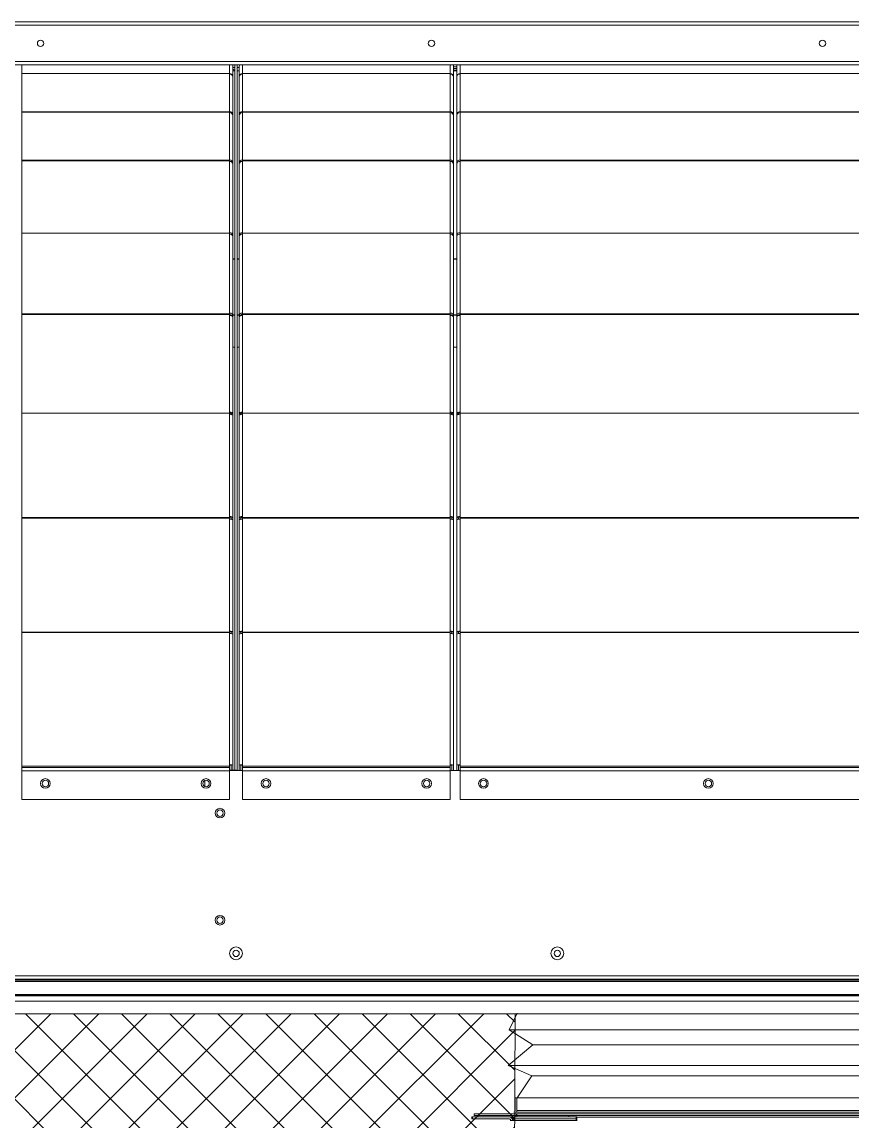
# Model space of a CAD drawing. Header units: millimetres. Extents: x -17070 to 45881, y -291348 to 34009.
# Drawn here: x 36494 to 37269, y 22770 to 23796 of the extents above; entities that cross this region are included whole.
import ezdxf

# ---------------------------------------------------------------- set-up
doc = ezdxf.new("R2010")
doc.units = ezdxf.units.MM

# ---------------------------------------------------------------- blocks, each defined once
blk = doc.blocks.new('3753456')
at = {"color": 0, "lineweight": 5}
for p, q in [((337590.2, 91235.5), (337597.8, 91251)), ((337612.3, 91221.4), (337590.2, 91235.5)), ((337589.4, 91202.2), (337612.3, 91221.4)), ((337611.6, 91192.6), (337589.4, 91202.2)), ((337597.8, 91172), (337611.6, 91192.6))]:
    blk.add_line(p, q, dxfattribs=at)
blk = doc.blocks.new('45735')
at = {"color": 0, "lineweight": 5}
for p, q in [((339300, 91099.7), (338517, 91099.7)), ((338539.1, 91085.6), (339322.1, 91085.6)), ((338516.2, 91066.4), (339299.2, 91066.4)), ((339321.4, 91056.8), (338538.4, 91056.8))]:
    blk.add_line(p, q, dxfattribs=at)
for p in [(926.8, -135.8), (1709.8, -135.8)]:
    blk.add_blockref('3753456', p, dxfattribs=at)
blk = doc.blocks.new('2')
at = {"lineweight": 5}
h = blk.add_hatch(dxfattribs=at)
h.set_pattern_fill('ANSI37', scale=10)
h.set_pattern_definition([(45, (-829389.63, -356984.166), (-22.4506403, 22.4506403), []), (135, (-829389.63, -356984.166), (-22.4506403, -22.4506403), [])])
h.paths.add_polyline_path([(36945.9, 20947.9), (36954.4, 22870.1), (36442, 22870.1), (36433.5, 20947.9)])
at = {"color": 7, "lineweight": 20}
for p, q in [((37996.8, 23796.3), (35391, 23796.3)), ((37996.8, 23793.2), (35391, 23793.2)), ((37999.9, 23759.4), (35387.9, 23759.4)), ((37999.9, 23756.3), (35387.9, 23756.3)), ((36903, 23748.1), (37996.8, 23748.1)), ((36903, 23748), (37996.8, 23748)), ((36903, 23712.2), (37996.8, 23712.2)), ((36903, 23712.1), (37996.8, 23712.1)), ((36903, 23667.1), (37996.8, 23667.1)), ((36903, 23666.7), (37996.8, 23666.7)), ((36903, 23599.1), (37996.8, 23599.1)), ((36903, 23598.9), (37996.8, 23598.9)), ((36903, 23523.7), (37996.8, 23523.7)), ((36903, 23523.1), (37996.8, 23523.1)), ((36903, 23431), (37996.8, 23431)), ((36903, 23430.8), (37996.8, 23430.8)), ((36903, 23333.6), (37996.8, 23333.6)), ((36903, 23332.9), (37996.8, 23332.9)), ((36903, 23226.4), (37996.8, 23226.4)), ((36903, 23226.1), (37996.8, 23226.1)), ((37996.8, 23101.4), (36903, 23101.4)), ((36903, 23100.1), (37996.8, 23100.1)), ((36903, 23097), (37996.8, 23097)), ((36903, 23070.1), (37996.8, 23070.1)), ((37998.3, 22901.4), (35389.5, 22901.4)), ((37998.3, 22900.3), (35389.5, 22900.3)), ((35391, 22905.4), (37996.8, 22905.4)), ((35391, 22902.3), (37996.8, 22902.3)), ((37999.9, 22886.9), (35387.9, 22886.9)), ((37999.9, 22881.9), (35387.9, 22881.9)), ((35389.5, 22888.1), (37998.3, 22888.1)), ((35389.5, 22887.2), (37998.3, 22887.2)), ((35387.9, 22870.1), (37999.9, 22870.1))]:
    blk.add_line(p, q, dxfattribs=at)
at = {"color": 7, "lineweight": 20, "ltscale": 0.004468}
for p, q in [((36494, 23748.2), (36494, 23756.3)), ((36687.8, 23756.3), (36687.8, 23748.2)), ((36700, 23748.2), (36700, 23756.3)), ((36893.8, 23756.3), (36893.8, 23748.2)), ((36903, 23748.2), (36903, 23756.3))]:
    blk.add_line(p, q, dxfattribs=at)
at = {"color": 7, "lineweight": 20, "ltscale": 5.01906e-05}
for p, q in [((36690.9, 23754.9), (36690.9, 23755)), ((36896.9, 23754.9), (36896.9, 23755))]:
    blk.add_line(p, q, dxfattribs=at)
at = {"color": 7, "lineweight": 20, "ltscale": 0.005416}
for p, q in [((36690.9, 23754.9), (36690.9, 23745.1)), ((36696.9, 23745.1), (36696.9, 23754.9)), ((36896.9, 23754.9), (36896.9, 23745.1)), ((36899.9, 23745.1), (36899.9, 23754.9))]:
    blk.add_line(p, q, dxfattribs=at)
at = {"color": 7, "lineweight": 20, "ltscale": 0.000277946}
for p, q in [((36690.9, 23753.8), (36691.4, 23753.8)), ((36690.9, 23751.8), (36691.4, 23751.8))]:
    blk.add_line(p, q, dxfattribs=at)
at = {"color": 7, "lineweight": 20, "ltscale": 0.000414672}
blk.add_line((36692.2, 23753.8), (36692.9, 23753.8), dxfattribs=at)
at = {"color": 7, "lineweight": 20, "ltscale": 0.366025}
for p, q in [((36692.9, 23756.3), (36692.9, 23097.4)), ((36694.9, 23756.3), (36694.9, 23097.4))]:
    blk.add_line(p, q, dxfattribs=at)
at = {"color": 7, "lineweight": 20, "ltscale": 0.001111}
for p, q in [((36694.9, 23753.8), (36696.9, 23753.8)), ((36694.9, 23750.7), (36696.9, 23750.7)), ((36690.9, 23492.6), (36692.9, 23492.6)), ((36694.9, 23492.6), (36696.9, 23492.6)), ((36914.1, 22771.9), (36914.1, 22773.9)), ((36914.6, 22771.9), (36914.6, 22773.9)), ((36953.6, 22771.9), (36953.6, 22773.9)), ((36954.1, 22771.9), (36954.1, 22773.9)), ((37011.6, 22771.9), (37011.6, 22773.9)), ((37012.1, 22771.9), (37012.1, 22773.9))]:
    blk.add_line(p, q, dxfattribs=at)
at = {"color": 7, "lineweight": 20, "ltscale": 4.85922e-05}
blk.add_line((36696.9, 23754.9), (36696.9, 23755), dxfattribs=at)
at = {"color": 7, "lineweight": 20, "ltscale": 0.001667}
for p, q in [((36896.9, 23754.3), (36899.9, 23754.3)), ((36899.9, 23752.8), (36896.9, 23752.8)), ((36899.9, 23751.2), (36896.9, 23751.2)), ((36896.9, 23750.7), (36899.9, 23750.7)), ((36896.9, 23575.2), (36899.9, 23575.2)), ((36896.9, 23574.7), (36899.9, 23574.7)), ((36896.9, 23522.8), (36899.9, 23522.8)), ((36896.9, 23522.5), (36899.9, 23522.5)), ((36896.9, 23492.6), (36899.9, 23492.6))]:
    blk.add_line(p, q, dxfattribs=at)
at = {"color": 7, "lineweight": 20, "ltscale": 4.85923e-05}
blk.add_line((36899.9, 23754.9), (36899.9, 23755), dxfattribs=at)
at = {"color": 7, "lineweight": 20, "ltscale": 5.06378e-05}
for p, q in [((36494, 23748.2), (36494, 23748.1)), ((36687.8, 23748.2), (36687.8, 23748.1)), ((36700, 23748.2), (36700, 23748.1)), ((36893.8, 23748.2), (36893.8, 23748.1)), ((36903, 23748.2), (36903, 23748.1))]:
    blk.add_line(p, q, dxfattribs=at)
at = {"color": 7, "lineweight": 20, "ltscale": 0.107667}
for p, q in [((36494, 23748.1), (36687.8, 23748.1)), ((36494, 23748), (36687.8, 23748)), ((36700, 23748.1), (36893.8, 23748.1)), ((36700, 23748), (36893.8, 23748)), ((36494, 23712.2), (36687.8, 23712.2)), ((36494, 23712.1), (36687.8, 23712.1)), ((36700, 23712.2), (36893.8, 23712.2)), ((36700, 23712.1), (36893.8, 23712.1)), ((36494, 23667.1), (36687.8, 23667.1)), ((36494, 23666.7), (36687.8, 23666.7)), ((36700, 23667.1), (36893.8, 23667.1)), ((36700, 23666.7), (36893.8, 23666.7)), ((36494, 23599.1), (36687.8, 23599.1)), ((36494, 23598.9), (36687.8, 23598.9)), ((36700, 23599.1), (36893.8, 23599.1)), ((36700, 23598.9), (36893.8, 23598.9)), ((36494, 23523.7), (36687.8, 23523.7)), ((36494, 23523.1), (36687.8, 23523.1)), ((36700, 23523.7), (36893.8, 23523.7)), ((36700, 23523.1), (36893.8, 23523.1)), ((36494, 23431), (36687.8, 23431)), ((36494, 23430.8), (36687.8, 23430.8)), ((36700, 23431), (36893.8, 23431)), ((36700, 23430.8), (36893.8, 23430.8)), ((36494, 23333.6), (36687.8, 23333.6)), ((36494, 23332.9), (36687.8, 23332.9)), ((36700, 23333.6), (36893.8, 23333.6)), ((36700, 23332.9), (36893.8, 23332.9)), ((36494, 23226.4), (36687.8, 23226.4)), ((36494, 23226.1), (36687.8, 23226.1)), ((36700, 23226.4), (36893.8, 23226.4)), ((36700, 23226.1), (36893.8, 23226.1)), ((36687.8, 23101.4), (36494, 23101.4)), ((36494, 23100.1), (36687.8, 23100.1)), ((36494, 23097), (36687.8, 23097)), ((36893.8, 23101.4), (36700, 23101.4)), ((36700, 23100.1), (36893.8, 23100.1)), ((36700, 23097), (36893.8, 23097)), ((36494, 23070.1), (36687.8, 23070.1)), ((36700, 23070.1), (36893.8, 23070.1))]:
    blk.add_line(p, q, dxfattribs=at)
at = {"color": 7, "lineweight": 20, "ltscale": 8.68979e-05}
for p, q in [((36494, 23748), (36494, 23748.1)), ((36687.8, 23748), (36687.8, 23748.1)), ((36700, 23748), (36700, 23748.1)), ((36893.8, 23748), (36893.8, 23748.1)), ((36903, 23748), (36903, 23748.1))]:
    blk.add_line(p, q, dxfattribs=at)
at = {"color": 7, "lineweight": 20, "ltscale": 0.000182321}
for p, q in [((36494, 23747.6), (36494, 23748)), ((36687.8, 23747.6), (36687.8, 23748)), ((36700, 23747.6), (36700, 23748)), ((36893.8, 23747.6), (36893.8, 23748)), ((36903, 23747.6), (36903, 23748))]:
    blk.add_line(p, q, dxfattribs=at)
at = {"color": 7, "lineweight": 20, "ltscale": 0.019501}
for p, q in [((36494, 23712.5), (36494, 23747.6)), ((36687.8, 23747.6), (36687.8, 23712.5)), ((36690.9, 23744.7), (36690.9, 23709.6)), ((36696.9, 23709.6), (36696.9, 23744.7)), ((36700, 23712.5), (36700, 23747.6)), ((36893.8, 23747.6), (36893.8, 23712.5)), ((36896.9, 23744.7), (36896.9, 23709.6)), ((36899.9, 23709.6), (36899.9, 23744.7)), ((36903, 23712.5), (36903, 23747.6))]:
    blk.add_line(p, q, dxfattribs=at)
at = {"color": 7, "lineweight": 20, "ltscale": 0.001093}
blk.add_line((36690.9, 23750.7), (36692.9, 23750.7), dxfattribs=at)
at = {"color": 7, "lineweight": 20, "ltscale": 1.77147e-05}
for p, q in [((36690.9, 23745.1), (36690.9, 23745.1)), ((36896.9, 23745.1), (36896.9, 23745.1))]:
    blk.add_line(p, q, dxfattribs=at)
at = {"color": 7, "lineweight": 20, "ltscale": 0.020143}
for p, q in [((36690.9, 23708.9), (36690.9, 23745.1)), ((36896.9, 23708.9), (36896.9, 23745.1))]:
    blk.add_line(p, q, dxfattribs=at)
at = {"color": 7, "lineweight": 20, "ltscale": 1.77131e-05}
for p, q in [((36697, 23745.1), (36696.9, 23745.1)), ((36900, 23745.1), (36899.9, 23745.1))]:
    blk.add_line(p, q, dxfattribs=at)
at = {"color": 7, "lineweight": 20, "ltscale": 0.000231544}
for p, q in [((36696.9, 23744.7), (36696.9, 23745.1)), ((36899.9, 23744.7), (36899.9, 23745.1))]:
    blk.add_line(p, q, dxfattribs=at)
at = {"color": 7, "lineweight": 20, "ltscale": 0.000181183}
for p, q in [((36494, 23712.2), (36494, 23712.5)), ((36687.8, 23712.2), (36687.8, 23712.5)), ((36700, 23712.2), (36700, 23712.5)), ((36893.8, 23712.2), (36893.8, 23712.5)), ((36903, 23712.2), (36903, 23712.5))]:
    blk.add_line(p, q, dxfattribs=at)
at = {"color": 7, "lineweight": 20, "ltscale": 5.76158e-05}
for p, q in [((36494, 23712.1), (36494, 23712.2)), ((36687.8, 23712.1), (36687.8, 23712.2)), ((36700, 23712.1), (36700, 23712.2)), ((36893.8, 23712.1), (36893.8, 23712.2)), ((36903, 23712.1), (36903, 23712.2))]:
    blk.add_line(p, q, dxfattribs=at)
at = {"color": 7, "lineweight": 20, "ltscale": 0.000228135}
for p, q in [((36494, 23711.7), (36494, 23712.1)), ((36687.8, 23711.7), (36687.8, 23712.1)), ((36700, 23711.7), (36700, 23712.1)), ((36893.8, 23711.7), (36893.8, 23712.1)), ((36903, 23711.7), (36903, 23712.1))]:
    blk.add_line(p, q, dxfattribs=at)
at = {"color": 7, "lineweight": 20, "ltscale": 0.024554}
for p, q in [((36494, 23667.5), (36494, 23711.7)), ((36687.8, 23711.7), (36687.8, 23667.5)), ((36700, 23667.5), (36700, 23711.7)), ((36893.8, 23711.7), (36893.8, 23667.5)), ((36903, 23667.5), (36903, 23711.7)), ((36690.9, 23708.9), (36690.9, 23664.7)), ((36696.9, 23664.7), (36696.9, 23708.9)), ((36896.9, 23708.9), (36896.9, 23664.7)), ((36899.9, 23664.7), (36899.9, 23708.9))]:
    blk.add_line(p, q, dxfattribs=at)
at = {"color": 7, "lineweight": 20, "ltscale": 5.95243e-05}
for p, q in [((36690.8, 23709.6), (36690.9, 23709.6)), ((36896.8, 23709.6), (36896.9, 23709.6))]:
    blk.add_line(p, q, dxfattribs=at)
at = {"color": 7, "lineweight": 20, "ltscale": 0.019078}
for p, q in [((36690.9, 23675.3), (36690.9, 23709.6)), ((36896.9, 23675.3), (36896.9, 23709.6))]:
    blk.add_line(p, q, dxfattribs=at)
at = {"color": 7, "lineweight": 20, "ltscale": 5.95226e-05}
for p, q in [((36697.1, 23709.6), (36696.9, 23709.6)), ((36900.1, 23709.6), (36899.9, 23709.6))]:
    blk.add_line(p, q, dxfattribs=at)
at = {"color": 7, "lineweight": 20, "ltscale": 0.000407996}
for p, q in [((36696.9, 23708.9), (36696.9, 23709.6)), ((36899.9, 23708.9), (36899.9, 23709.6))]:
    blk.add_line(p, q, dxfattribs=at)
at = {"color": 7, "lineweight": 20, "ltscale": 0.000229568}
for p, q in [((36494, 23667.1), (36494, 23667.5)), ((36687.8, 23667.1), (36687.8, 23667.5)), ((36700, 23667.1), (36700, 23667.5)), ((36893.8, 23667.1), (36893.8, 23667.5)), ((36903, 23667.1), (36903, 23667.5))]:
    blk.add_line(p, q, dxfattribs=at)
at = {"color": 7, "lineweight": 20, "ltscale": 0.000214269}
for p, q in [((36494, 23666.7), (36494, 23667.1)), ((36687.8, 23666.7), (36687.8, 23667.1)), ((36700, 23666.7), (36700, 23667.1)), ((36893.8, 23666.7), (36893.8, 23667.1)), ((36903, 23666.7), (36903, 23667.1))]:
    blk.add_line(p, q, dxfattribs=at)
at = {"color": 7, "lineweight": 20, "ltscale": 0.000344851}
for p, q in [((36494, 23666.1), (36494, 23666.7)), ((36687.8, 23666.1), (36687.8, 23666.7)), ((36700, 23666.1), (36700, 23666.7)), ((36893.8, 23666.1), (36893.8, 23666.7)), ((36903, 23666.1), (36903, 23666.7))]:
    blk.add_line(p, q, dxfattribs=at)
at = {"color": 7, "lineweight": 20, "ltscale": 0.036885}
for p, q in [((36494, 23599.7), (36494, 23666.1)), ((36687.8, 23666.1), (36687.8, 23599.7)), ((36690.9, 23663.6), (36690.9, 23597.2)), ((36696.9, 23597.2), (36696.9, 23663.6)), ((36700, 23599.7), (36700, 23666.1)), ((36893.8, 23666.1), (36893.8, 23599.7)), ((36896.9, 23663.6), (36896.9, 23597.2)), ((36899.9, 23597.2), (36899.9, 23663.6)), ((36903, 23599.7), (36903, 23666.1))]:
    blk.add_line(p, q, dxfattribs=at)
at = {"color": 7, "lineweight": 20, "ltscale": 0.000162064}
for p, q in [((36690.7, 23664.7), (36690.9, 23664.7)), ((36697.2, 23664.7), (36696.9, 23664.7)), ((36896.7, 23664.7), (36896.9, 23664.7)), ((36900.2, 23664.7), (36899.9, 23664.7))]:
    blk.add_line(p, q, dxfattribs=at)
at = {"color": 7, "lineweight": 20, "ltscale": 0.017676}
for p, q in [((36690.9, 23632.8), (36690.9, 23664.7)), ((36896.9, 23632.8), (36896.9, 23664.7))]:
    blk.add_line(p, q, dxfattribs=at)
at = {"color": 7, "lineweight": 20, "ltscale": 0.000573504}
for p, q in [((36696.9, 23663.6), (36696.9, 23664.7)), ((36899.9, 23663.6), (36899.9, 23664.7))]:
    blk.add_line(p, q, dxfattribs=at)
at = {"color": 7, "lineweight": 20, "ltscale": 0.000342699}
for p, q in [((36494, 23599.1), (36494, 23599.7)), ((36687.8, 23599.1), (36687.8, 23599.7)), ((36700, 23599.1), (36700, 23599.7)), ((36893.8, 23599.1), (36893.8, 23599.7)), ((36903, 23599.1), (36903, 23599.7))]:
    blk.add_line(p, q, dxfattribs=at)
at = {"color": 7, "lineweight": 20, "ltscale": 0.000101871}
for p, q in [((36494, 23598.9), (36494, 23599.1)), ((36687.8, 23598.9), (36687.8, 23599.1)), ((36700, 23598.9), (36700, 23599.1)), ((36893.8, 23598.9), (36893.8, 23599.1)), ((36903, 23598.9), (36903, 23599.1))]:
    blk.add_line(p, q, dxfattribs=at)
at = {"color": 7, "lineweight": 20, "ltscale": 0.00038102}
for p, q in [((36494, 23598.9), (36494, 23598.2)), ((36687.8, 23598.9), (36687.8, 23598.2)), ((36700, 23598.9), (36700, 23598.2)), ((36893.8, 23598.9), (36893.8, 23598.2)), ((36903, 23598.9), (36903, 23598.2))]:
    blk.add_line(p, q, dxfattribs=at)
at = {"color": 7, "lineweight": 20, "ltscale": 0.041009}
for p, q in [((36494, 23524.4), (36494, 23598.2)), ((36687.8, 23598.2), (36687.8, 23524.4)), ((36700, 23524.4), (36700, 23598.2)), ((36893.8, 23598.2), (36893.8, 23524.4)), ((36903, 23524.4), (36903, 23598.2)), ((36690.9, 23595.9), (36690.9, 23522.1)), ((36696.9, 23522.1), (36696.9, 23595.9)), ((36896.9, 23595.9), (36896.9, 23522.1)), ((36899.9, 23522.1), (36899.9, 23595.9))]:
    blk.add_line(p, q, dxfattribs=at)
at = {"color": 7, "lineweight": 20, "ltscale": 0.000315481}
for p, q in [((36690.4, 23597.2), (36690.9, 23597.2)), ((36697.5, 23597.2), (36696.9, 23597.2)), ((36896.4, 23597.2), (36896.9, 23597.2)), ((36900.5, 23597.2), (36899.9, 23597.2))]:
    blk.add_line(p, q, dxfattribs=at)
at = {"color": 7, "lineweight": 20, "ltscale": 0.015571}
for p, q in [((36690.9, 23569.2), (36690.9, 23597.2)), ((36896.9, 23569.2), (36896.9, 23597.2))]:
    blk.add_line(p, q, dxfattribs=at)
at = {"color": 7, "lineweight": 20, "ltscale": 0.000722932}
for p, q in [((36696.9, 23595.9), (36696.9, 23597.2)), ((36899.9, 23595.9), (36899.9, 23597.2))]:
    blk.add_line(p, q, dxfattribs=at)
at = {"color": 7, "lineweight": 20, "ltscale": 0.001112}
for p, q in [((36690.9, 23575.2), (36692.9, 23575.2)), ((36690.9, 23574.7), (36692.9, 23574.7)), ((36690.9, 23522.8), (36692.9, 23522.8)), ((36690.9, 23522.5), (36692.9, 23522.5))]:
    blk.add_line(p, q, dxfattribs=at)
at = {"color": 7, "lineweight": 20, "ltscale": 0.00111}
for p, q in [((36694.9, 23575.2), (36696.9, 23575.2)), ((36694.9, 23574.7), (36696.9, 23574.7)), ((36694.9, 23522.8), (36696.9, 23522.8)), ((36694.9, 23522.5), (36696.9, 23522.5))]:
    blk.add_line(p, q, dxfattribs=at)
at = {"color": 7, "lineweight": 20, "ltscale": 0.000383413}
for p, q in [((36494, 23524.4), (36494, 23523.7)), ((36687.8, 23524.4), (36687.8, 23523.7)), ((36700, 23524.4), (36700, 23523.7)), ((36893.8, 23524.4), (36893.8, 23523.7)), ((36903, 23524.4), (36903, 23523.7))]:
    blk.add_line(p, q, dxfattribs=at)
at = {"color": 7, "lineweight": 20, "ltscale": 0.000318226}
for p, q in [((36494, 23523.1), (36494, 23523.7)), ((36687.8, 23523.1), (36687.8, 23523.7)), ((36700, 23523.1), (36700, 23523.7)), ((36893.8, 23523.1), (36893.8, 23523.7)), ((36903, 23523.1), (36903, 23523.7))]:
    blk.add_line(p, q, dxfattribs=at)
at = {"color": 7, "lineweight": 20, "ltscale": 0.000469699}
for p, q in [((36494, 23523.1), (36494, 23522.3)), ((36687.8, 23523.1), (36687.8, 23522.3)), ((36700, 23523.1), (36700, 23522.3)), ((36893.8, 23523.1), (36893.8, 23522.3)), ((36903, 23523.1), (36903, 23522.3))]:
    blk.add_line(p, q, dxfattribs=at)
at = {"color": 7, "lineweight": 20, "ltscale": 0.050238}
for p, q in [((36494, 23431.8), (36494, 23522.3)), ((36687.8, 23522.3), (36687.8, 23431.8)), ((36690.9, 23520.6), (36690.9, 23430.2)), ((36696.9, 23430.2), (36696.9, 23520.6)), ((36700, 23431.8), (36700, 23522.3)), ((36893.8, 23522.3), (36893.8, 23431.8)), ((36896.9, 23520.6), (36896.9, 23430.2)), ((36899.9, 23430.2), (36899.9, 23520.6)), ((36903, 23431.8), (36903, 23522.3))]:
    blk.add_line(p, q, dxfattribs=at)
at = {"color": 7, "lineweight": 20, "ltscale": 0.000523852}
for p, q in [((36687.8, 23523.2), (36687.8, 23522.3)), ((36893.8, 23523.2), (36893.8, 23522.3))]:
    blk.add_line(p, q, dxfattribs=at)
at = {"color": 7, "lineweight": 20, "ltscale": 0.000888889}
for p, q in [((36689.3, 23522.1), (36690.9, 23522.1)), ((36698.5, 23522.1), (36696.9, 23522.1)), ((36895.3, 23522.1), (36896.9, 23522.1)), ((36901.5, 23522.1), (36899.9, 23522.1)), ((36689.3, 23430.2), (36690.9, 23430.2)), ((36698.5, 23430.2), (36696.9, 23430.2)), ((36895.3, 23430.2), (36896.9, 23430.2)), ((36901.5, 23430.2), (36899.9, 23430.2)), ((36689.3, 23333.1), (36690.9, 23333.1)), ((36698.5, 23333.1), (36696.9, 23333.1)), ((36895.3, 23333.1), (36896.9, 23333.1)), ((36901.5, 23333.1), (36899.9, 23333.1)), ((36689.3, 23226.6), (36690.9, 23226.6)), ((36698.5, 23226.6), (36696.9, 23226.6)), ((36895.3, 23226.6), (36896.9, 23226.6)), ((36901.5, 23226.6), (36899.9, 23226.6)), ((36956.2, 22791.5), (36954.6, 22791.5)), ((36916.2, 22776.5), (36916.2, 22774.9)), ((36956.2, 22774.9), (36956.2, 22776.5)), ((36954.6, 22774.9), (36956.2, 22774.9))]:
    blk.add_line(p, q, dxfattribs=at)
at = {"color": 7, "lineweight": 20, "ltscale": 3.37381e-05}
for p, q in [((36689.3, 23522.1), (36689.3, 23522.1)), ((36698.5, 23522.1), (36698.5, 23522.1)), ((36895.3, 23522.1), (36895.3, 23522.1)), ((36901.5, 23522.1), (36901.5, 23522.1))]:
    blk.add_line(p, q, dxfattribs=at)
at = {"color": 7, "lineweight": 20, "ltscale": 0.01323}
for p, q in [((36690.9, 23498.3), (36690.9, 23522.1)), ((36896.9, 23498.3), (36896.9, 23522.1))]:
    blk.add_line(p, q, dxfattribs=at)
at = {"color": 7, "lineweight": 20, "ltscale": 0.000852754}
for p, q in [((36696.9, 23520.6), (36696.9, 23522.1)), ((36899.9, 23520.6), (36899.9, 23522.1))]:
    blk.add_line(p, q, dxfattribs=at)
at = {"color": 7, "lineweight": 20, "ltscale": 0.000466768}
for p, q in [((36494, 23431.8), (36494, 23431)), ((36687.8, 23431.8), (36687.8, 23431)), ((36700, 23431.8), (36700, 23431)), ((36893.8, 23431.8), (36893.8, 23431)), ((36903, 23431.8), (36903, 23431))]:
    blk.add_line(p, q, dxfattribs=at)
at = {"color": 7, "lineweight": 20, "ltscale": 0.000134994}
for p, q in [((36494, 23430.8), (36494, 23431)), ((36687.8, 23430.8), (36687.8, 23431)), ((36700, 23430.8), (36700, 23431)), ((36893.8, 23430.8), (36893.8, 23431)), ((36903, 23430.8), (36903, 23431))]:
    blk.add_line(p, q, dxfattribs=at)
at = {"color": 7, "lineweight": 20, "ltscale": 0.000492271}
for p, q in [((36494, 23430.8), (36494, 23429.9)), ((36687.8, 23430.8), (36687.8, 23429.9)), ((36700, 23430.8), (36700, 23429.9)), ((36893.8, 23430.8), (36893.8, 23429.9)), ((36903, 23430.8), (36903, 23429.9))]:
    blk.add_line(p, q, dxfattribs=at)
at = {"color": 7, "lineweight": 20, "ltscale": 0.052983}
for p, q in [((36494, 23334.5), (36494, 23429.9)), ((36687.8, 23429.9), (36687.8, 23334.5)), ((36690.9, 23428.4), (36690.9, 23333.1)), ((36696.9, 23333.1), (36696.9, 23428.4)), ((36700, 23334.5), (36700, 23429.9)), ((36893.8, 23429.9), (36893.8, 23334.5)), ((36896.9, 23428.4), (36896.9, 23333.1)), ((36899.9, 23333.1), (36899.9, 23428.4)), ((36903, 23334.5), (36903, 23429.9))]:
    blk.add_line(p, q, dxfattribs=at)
at = {"color": 7, "lineweight": 20, "ltscale": 0.000610792}
for p, q in [((36687.8, 23431), (36687.8, 23429.9)), ((36893.8, 23431), (36893.8, 23429.9))]:
    blk.add_line(p, q, dxfattribs=at)
at = {"color": 7, "lineweight": 20, "ltscale": 0.000257803}
for p, q in [((36689.3, 23429.7), (36689.3, 23430.2)), ((36698.5, 23429.7), (36698.5, 23430.2)), ((36895.3, 23429.7), (36895.3, 23430.2)), ((36901.5, 23429.7), (36901.5, 23430.2))]:
    blk.add_line(p, q, dxfattribs=at)
at = {"color": 7, "lineweight": 20, "ltscale": 0.010363}
for p, q in [((36690.9, 23411.5), (36690.9, 23430.2)), ((36896.9, 23411.5), (36896.9, 23430.2))]:
    blk.add_line(p, q, dxfattribs=at)
at = {"color": 7, "lineweight": 20, "ltscale": 0.000958765}
for p, q in [((36696.9, 23428.4), (36696.9, 23430.2)), ((36899.9, 23428.4), (36899.9, 23430.2))]:
    blk.add_line(p, q, dxfattribs=at)
at = {"color": 7, "lineweight": 20, "ltscale": 0.000495362}
for p, q in [((36494, 23334.5), (36494, 23333.6)), ((36687.8, 23334.5), (36687.8, 23333.6)), ((36700, 23334.5), (36700, 23333.6)), ((36893.8, 23334.5), (36893.8, 23333.6)), ((36903, 23334.5), (36903, 23333.6))]:
    blk.add_line(p, q, dxfattribs=at)
at = {"color": 7, "lineweight": 20, "ltscale": 0.000387411}
for p, q in [((36494, 23332.9), (36494, 23333.6)), ((36687.8, 23332.9), (36687.8, 23333.6)), ((36700, 23332.9), (36700, 23333.6)), ((36893.8, 23332.9), (36893.8, 23333.6)), ((36903, 23332.9), (36903, 23333.6))]:
    blk.add_line(p, q, dxfattribs=at)
at = {"color": 7, "lineweight": 20, "ltscale": 0.000543222}
for p, q in [((36494, 23332.9), (36494, 23331.9)), ((36687.8, 23332.9), (36687.8, 23331.9)), ((36700, 23332.9), (36700, 23331.9)), ((36893.8, 23332.9), (36893.8, 23331.9)), ((36903, 23332.9), (36903, 23331.9))]:
    blk.add_line(p, q, dxfattribs=at)
at = {"color": 7, "lineweight": 20, "ltscale": 0.058102}
for p, q in [((36494, 23227.4), (36494, 23331.9)), ((36687.8, 23331.9), (36687.8, 23227.4)), ((36690.9, 23331.2), (36690.9, 23226.6)), ((36696.9, 23226.6), (36696.9, 23331.2)), ((36700, 23227.4), (36700, 23331.9)), ((36893.8, 23331.9), (36893.8, 23227.4)), ((36896.9, 23331.2), (36896.9, 23226.6)), ((36899.9, 23226.6), (36899.9, 23331.2)), ((36903, 23227.4), (36903, 23331.9))]:
    blk.add_line(p, q, dxfattribs=at)
at = {"color": 7, "lineweight": 20, "ltscale": 0.001012}
for p, q in [((36687.8, 23333.8), (36687.8, 23331.9)), ((36893.8, 23333.8), (36893.8, 23331.9))]:
    blk.add_line(p, q, dxfattribs=at)
at = {"color": 7, "lineweight": 20, "ltscale": 0.000676388}
for p, q in [((36689.3, 23331.8), (36689.3, 23333.1)), ((36698.5, 23331.8), (36698.5, 23333.1)), ((36895.3, 23331.8), (36895.3, 23333.1)), ((36901.5, 23331.8), (36901.5, 23333.1))]:
    blk.add_line(p, q, dxfattribs=at)
at = {"color": 7, "lineweight": 20, "ltscale": 0.007338}
for p, q in [((36690.9, 23319.9), (36690.9, 23333.1)), ((36896.9, 23319.9), (36896.9, 23333.1))]:
    blk.add_line(p, q, dxfattribs=at)
at = {"color": 7, "lineweight": 20, "ltscale": 0.001039}
for p, q in [((36696.9, 23331.2), (36696.9, 23333.1)), ((36899.9, 23331.2), (36899.9, 23333.1))]:
    blk.add_line(p, q, dxfattribs=at)
at = {"color": 7, "lineweight": 20, "ltscale": 0.000539832}
for p, q in [((36494, 23227.4), (36494, 23226.4)), ((36687.8, 23227.4), (36687.8, 23226.4)), ((36700, 23227.4), (36700, 23226.4)), ((36893.8, 23227.4), (36893.8, 23226.4)), ((36903, 23227.4), (36903, 23226.4))]:
    blk.add_line(p, q, dxfattribs=at)
at = {"color": 7, "lineweight": 20, "ltscale": 0.000153368}
for p, q in [((36494, 23226.1), (36494, 23226.4)), ((36687.8, 23226.1), (36687.8, 23226.4)), ((36700, 23226.1), (36700, 23226.4)), ((36893.8, 23226.1), (36893.8, 23226.4)), ((36903, 23226.1), (36903, 23226.4))]:
    blk.add_line(p, q, dxfattribs=at)
at = {"color": 7, "lineweight": 20, "ltscale": 0.00054973}
for p, q in [((36494, 23226.1), (36494, 23225.1)), ((36687.8, 23226.1), (36687.8, 23225.1)), ((36700, 23226.1), (36700, 23225.1)), ((36893.8, 23226.1), (36893.8, 23225.1)), ((36903, 23226.1), (36903, 23225.1))]:
    blk.add_line(p, q, dxfattribs=at)
at = {"color": 7, "lineweight": 20, "ltscale": 0.068058}
for p, q in [((36494, 23102.6), (36494, 23225.1)), ((36687.8, 23225.1), (36687.8, 23102.6)), ((36690.9, 23224.6), (36690.9, 23102.1)), ((36696.9, 23102.1), (36696.9, 23224.6)), ((36700, 23102.6), (36700, 23225.1)), ((36893.8, 23225.1), (36893.8, 23102.6)), ((36896.9, 23224.6), (36896.9, 23102.1)), ((36899.9, 23102.1), (36899.9, 23224.6)), ((36903, 23102.6), (36903, 23225.1))]:
    blk.add_line(p, q, dxfattribs=at)
at = {"color": 7, "lineweight": 20, "ltscale": 0.001029}
for p, q in [((36687.8, 23227), (36687.8, 23225.1)), ((36893.8, 23227), (36893.8, 23225.1))]:
    blk.add_line(p, q, dxfattribs=at)
at = {"color": 7, "lineweight": 20, "ltscale": 0.000861584}
for p, q in [((36689.3, 23225.1), (36689.3, 23226.6)), ((36698.5, 23225.1), (36698.5, 23226.6)), ((36895.3, 23225.1), (36895.3, 23226.6)), ((36901.5, 23225.1), (36901.5, 23226.6))]:
    blk.add_line(p, q, dxfattribs=at)
at = {"color": 7, "lineweight": 20, "ltscale": 0.004022}
for p, q in [((36690.9, 23219.4), (36690.9, 23226.6)), ((36896.9, 23219.4), (36896.9, 23226.6))]:
    blk.add_line(p, q, dxfattribs=at)
at = {"color": 7, "lineweight": 20, "ltscale": 0.00109}
for p, q in [((36696.9, 23224.6), (36696.9, 23226.6)), ((36899.9, 23224.6), (36899.9, 23226.6))]:
    blk.add_line(p, q, dxfattribs=at)
at = {"color": 7, "lineweight": 20, "ltscale": 0.000665626}
for p, q in [((36494, 23102.6), (36494, 23101.4)), ((36687.8, 23102.6), (36687.8, 23101.4)), ((36700, 23102.6), (36700, 23101.4)), ((36893.8, 23102.6), (36893.8, 23101.4)), ((36903, 23102.6), (36903, 23101.4))]:
    blk.add_line(p, q, dxfattribs=at)
at = {"color": 7, "lineweight": 20, "ltscale": 0.000707283}
for p, q in [((36494, 23101.4), (36494, 23100.1)), ((36687.8, 23101.4), (36687.8, 23100.1)), ((36700, 23101.4), (36700, 23100.1)), ((36893.8, 23101.4), (36893.8, 23100.1)), ((36903, 23101.4), (36903, 23100.1))]:
    blk.add_line(p, q, dxfattribs=at)
at = {"color": 7, "lineweight": 20, "ltscale": 0.001722}
for p, q in [((36494, 23097), (36494, 23100.1)), ((36687.8, 23097), (36687.8, 23100.1)), ((36700, 23097), (36700, 23100.1)), ((36893.8, 23097), (36893.8, 23100.1)), ((36903, 23097), (36903, 23100.1))]:
    blk.add_line(p, q, dxfattribs=at)
at = {"color": 7, "lineweight": 20, "ltscale": 0.014944}
for p, q in [((36494, 23097), (36494, 23070.1)), ((36687.8, 23070.1), (36687.8, 23097)), ((36700, 23097), (36700, 23070.1)), ((36893.8, 23070.1), (36893.8, 23097)), ((36903, 23097), (36903, 23070.1))]:
    blk.add_line(p, q, dxfattribs=at)
at = {"color": 7, "lineweight": 20, "ltscale": 0.002756}
blk.add_line((36687.8, 23102.4), (36687.8, 23097.4), dxfattribs=at)
at = {"color": 7, "lineweight": 20, "ltscale": 0.002}
blk.add_line((36687.8, 23097.4), (36691.4, 23097.4), dxfattribs=at)
at = {"color": 7, "lineweight": 20, "ltscale": 0.006778}
blk.add_line((36700, 23097.1), (36687.8, 23097.1), dxfattribs=at)
at = {"color": 7, "lineweight": 20, "ltscale": 0.00263}
for p, q in [((36689.3, 23097.4), (36689.3, 23102.1)), ((36690.9, 23097.4), (36690.9, 23102.1))]:
    blk.add_line(p, q, dxfattribs=at)
at = {"color": 7, "lineweight": 20, "ltscale": 0.001944}
for p, q in [((36694.9, 23097.4), (36691.4, 23097.4)), ((36950.1, 22770.4), (36953.6, 22770.4))]:
    blk.add_line(p, q, dxfattribs=at)
at = {"color": 7, "lineweight": 20, "ltscale": 0.000149487}
blk.add_line((36691.4, 23097.1), (36691.4, 23097.4), dxfattribs=at)
at = {"color": 7, "lineweight": 20, "ltscale": 0.000149486}
blk.add_line((36694.9, 23097.1), (36694.9, 23097.4), dxfattribs=at)
at = {"color": 7, "lineweight": 20, "ltscale": 0.002779}
for p, q in [((36696.9, 23097.1), (36696.9, 23102.1)), ((36698.5, 23097.1), (36698.5, 23102.1)), ((36895.3, 23097.1), (36895.3, 23102.1)), ((36896.9, 23097.1), (36896.9, 23102.1)), ((36899.9, 23097.1), (36899.9, 23102.1)), ((36901.5, 23097.1), (36901.5, 23102.1))]:
    blk.add_line(p, q, dxfattribs=at)
at = {"color": 7, "lineweight": 20, "ltscale": 0.002905}
blk.add_line((36893.8, 23102.4), (36893.8, 23097.1), dxfattribs=at)
at = {"color": 7, "lineweight": 20, "ltscale": 0.005111}
blk.add_line((36903, 23097.1), (36893.8, 23097.1), dxfattribs=at)
at = {"color": 7, "lineweight": 20, "ltscale": 0.003143}
blk.add_line((36664.9, 23088), (36664.9, 23082.3), dxfattribs=at)
at = {"color": 7, "lineweight": 20, "ltscale": 0.434111}
for p, q in [((36954, 22791.5), (37659.1, 22791.5)), ((36953.2, 22776.5), (37659.1, 22776.5)), ((36954, 22778.1), (37659.1, 22778.1))]:
    blk.add_line(p, q, dxfattribs=at)
at = {"color": 7, "lineweight": 20, "ltscale": 0.006611}
for p, q in [((36954.6, 22791.5), (36954.6, 22779.6)), ((36956.2, 22791.5), (36956.2, 22779.6))]:
    blk.add_line(p, q, dxfattribs=at)
at = {"color": 7, "lineweight": 20, "ltscale": 0.021333}
for p, q in [((36916.2, 22776.5), (36954.6, 22776.5)), ((36954.6, 22774.9), (36916.2, 22774.9))]:
    blk.add_line(p, q, dxfattribs=at)
at = {"color": 7, "lineweight": 20, "ltscale": 0.0205}
blk.add_line((36916.2, 22776.5), (36953.1, 22776.5), dxfattribs=at)
at = {"color": 7, "lineweight": 20, "ltscale": 0.042722}
blk.add_line((36954, 22779.6), (36954.6, 22779.6), dxfattribs=at)
at = {"color": 7, "lineweight": 20, "ltscale": 0.3905}
blk.add_line((36956.2, 22779.6), (37659.1, 22779.6), dxfattribs=at)
at = {"color": 7, "lineweight": 20, "ltscale": 0.435222}
for p, q in [((37739.6, 22776.5), (36956.2, 22776.5)), ((37739.6, 22774.9), (36956.2, 22774.9))]:
    blk.add_line(p, q, dxfattribs=at)
at = {"color": 7, "lineweight": 20, "ltscale": 0.019167}
for p, q in [((36914.1, 22773.9), (36948.6, 22773.9)), ((36914.1, 22771.9), (36948.6, 22771.9)), ((36914.6, 22773.9), (36949.1, 22773.9)), ((36914.6, 22771.9), (36949.1, 22771.9))]:
    blk.add_line(p, q, dxfattribs=at)
at = {"color": 7, "lineweight": 20, "ltscale": 0.000794473}
blk.add_line((36949.2, 22773.9), (36950.6, 22773.9), dxfattribs=at)
at = {"color": 7, "lineweight": 20, "ltscale": 0.00135}
blk.add_line((36949.2, 22773.9), (36951.6, 22773.9), dxfattribs=at)
at = {"color": 7, "lineweight": 20, "ltscale": 0.000277761}
blk.add_line((36950.1, 22769.9), (36950.1, 22770.4), dxfattribs=at)
at = {"color": 7, "lineweight": 20, "ltscale": 0.000187402}
blk.add_line((36950.6, 22773.9), (36950.6, 22773.5), dxfattribs=at)
at = {"color": 7, "lineweight": 20, "ltscale": 0.000583596}
blk.add_line((36951.6, 22773.9), (36951.6, 22772.8), dxfattribs=at)
at = {"color": 7, "lineweight": 20, "ltscale": 0.032222}
for p, q in [((36953.6, 22773.9), (37011.6, 22773.9)), ((36953.6, 22771.9), (37011.6, 22771.9)), ((36953.6, 22770.4), (37011.6, 22770.4)), ((36954.1, 22773.9), (37012.1, 22773.9)), ((36954.1, 22771.9), (37012.1, 22771.9)), ((36954.1, 22770.4), (37012.1, 22770.4))]:
    blk.add_line(p, q, dxfattribs=at)
at = {"color": 7, "lineweight": 20, "ltscale": 0.000833333}
for p, q in [((36953.6, 22771.9), (36953.6, 22770.4)), ((36954.1, 22771.9), (36954.1, 22770.4)), ((37011.6, 22771.9), (37011.6, 22770.4)), ((37012.1, 22771.9), (37012.1, 22770.4))]:
    blk.add_line(p, q, dxfattribs=at)
at = {"color": 7, "lineweight": 20, "ltscale": 0.000277763}
for p, q in [((36953.6, 22769.9), (36953.6, 22770.4)), ((36954.1, 22769.9), (36954.1, 22770.4)), ((37011.6, 22769.9), (37011.6, 22770.4)), ((37012.1, 22769.9), (37012.1, 22770.4))]:
    blk.add_line(p, q, dxfattribs=at)
at = {"color": 7, "lineweight": 20, "ltscale": 0.000555547}
for p, q in [((36954.6, 22773.9), (36954.6, 22774.9)), ((36956.2, 22774.9), (36956.2, 22773.9)), ((37004.6, 22774.9), (37004.6, 22773.9))]:
    blk.add_line(p, q, dxfattribs=at)
at = {"color": 7, "lineweight": 20, "ltscale": 0.026889}
blk.add_line((36956.2, 22774.9), (37004.6, 22774.9), dxfattribs=at)
at = {"color": 7, "lineweight": 20, "ltscale": 0.432889}
blk.add_line((36958.3, 22774.9), (37737.5, 22774.9), dxfattribs=at)
at = {"color": 7, "lineweight": 20, "ltscale": 0.373111}
blk.add_line((37683.7, 22773.4), (37012.1, 22773.4), dxfattribs=at)
at = {"color": 0, "lineweight": 20}
blk.add_lwpolyline([(36442, 22870.1), (36954.4, 22870.1), (36945.9, 20947.9), (36433.5, 20947.9)], close=True, dxfattribs=at)
at = {"color": 7, "lineweight": 20}
for centre, radius in [((36511.4, 23776.3), 3), ((36876.4, 23776.3), 3), ((37241.4, 23776.3), 3), ((36515.9, 23085.1), 4.5), ((36515.9, 23085.1), 3), ((36665.9, 23085.1), 4.5), ((36665.9, 23085.1), 3), ((36721.9, 23085.1), 4.5), ((36721.9, 23085.1), 3), ((36871.9, 23085.1), 4.5), ((36871.9, 23085.1), 3), ((36924.9, 23085.1), 4.5), ((36924.9, 23085.1), 3), ((37134.9, 23085.1), 4.5), ((37134.9, 23085.1), 3), ((36678.9, 23057.4), 4.5), ((36678.9, 23057.4), 3), ((36678.9, 22957.4), 4.5), ((36678.9, 22957.4), 3), ((36693.9, 22926.4), 6), ((36993.9, 22926.4), 6), ((36693.9, 22926.4), 3), ((36993.9, 22926.4), 3)]:
    blk.add_circle(centre, radius, dxfattribs=at)
for centre, radius, start, end in [((36691.4, 23750.3), 3.5, 64.6232, 90), ((36691.4, 23750.3), 1.5, 0.5908, 90), ((36691.4, 23750.3), 3.5, 0, 0.4003), ((36687.8, 23561.4), 3.1, 0, 0.8218), ((36893.8, 23561.4), 3.1, 0, 0.8218), ((36687.8, 23338.6), 3.1, 0, 0.7204), ((36893.8, 23338.6), 3.1, 0, 0.7204), ((36953.1, 22779.6), 3.1, 270, 270.3745), ((36953.1, 22779.6), 1.5, 270.5383, 0), ((36954.6, 22774.9), 1.6, 0, 90), ((36953.1, 22779.6), 3.1, 331.0629, 0), ((36948.6, 22770.4), 3.5, 0, 90), ((36948.6, 22770.4), 1.5, 0, 90), ((36949.1, 22770.4), 3.5, 0, 90), ((36949.1, 22770.4), 1.5, 0, 90), ((36950.1, 22770.4), 3.5, 1.1186, 64.6231)]:
    blk.add_arc(centre, radius, start, end, dxfattribs=at)
for centre, major_axis, ratio, start_param, end_param in [((36687.8, 23754.9), (-3.1, 0), 0.995898, 3.141593, 3.605089), ((36687.8, 23755), (3.1, 0), 1, 0, 0.429168), ((36700, 23755), (-3.1, 0), 1, 5.854017, 6.283185), ((36700, 23754.9), (3.1, 0), 0.995898, 2.678096, 3.141593), ((36893.8, 23754.9), (-3.1, 0), 0.995898, 3.141593, 3.605089), ((36893.8, 23755), (3.1, 0), 1, 0, 0.429168), ((36903, 23754.9), (3.1, 0), 0.995898, 2.678096, 3.141593), ((36903, 23755), (-3.1, 0), 1, 5.854017, 6.283185), ((36687.8, 23745.1), (-3.1, 0), 0.995898, 3.141593, 4.712389), ((36687.8, 23744.7), (-3.1, 0), 0.945441, 3.141593, 4.712389), ((36700, 23745.1), (3.1, 0), 0.995898, 1.570796, 3.141593), ((36700, 23744.7), (3.1, 0), 0.945441, 1.570796, 3.141593), ((36893.8, 23745.1), (-3.1, 0), 0.995898, 3.141593, 4.712389), ((36893.8, 23744.7), (-3.1, 0), 0.945441, 3.141593, 4.712389), ((36903, 23745.1), (3.1, 0), 0.995898, 1.570796, 3.141593), ((36903, 23744.7), (3.1, 0), 0.945441, 1.570796, 3.141593), ((36687.8, 23709.6), (-3.1, 0), 0.945441, 3.141593, 4.712389), ((36687.8, 23708.9), (-3.1, 0), 0.911987, 3.141593, 4.712389), ((36700, 23709.6), (3.1, 0), 0.945441, 1.570796, 3.141593), ((36700, 23708.9), (3.1, 0), 0.911987, 1.570796, 3.141593), ((36893.8, 23709.6), (-3.1, 0), 0.945441, 3.141593, 4.712389), ((36893.8, 23708.9), (-3.1, 0), 0.911987, 3.141593, 4.712389), ((36903, 23709.6), (3.1, 0), 0.945441, 1.570796, 3.141593), ((36903, 23708.9), (3.1, 0), 0.911987, 1.570796, 3.141593), ((36687.8, 23664.7), (-3.1, 0), 0.911987, 3.141593, 4.712389), ((36687.8, 23663.6), (-3.1, 0), 0.787572, 3.141593, 4.712389), ((36700, 23664.7), (3.1, 0), 0.911987, 1.570796, 3.141593), ((36700, 23663.6), (3.1, 0), 0.787572, 1.570796, 3.141593), ((36893.8, 23664.7), (-3.1, 0), 0.911987, 3.141593, 4.712389), ((36893.8, 23663.6), (-3.1, 0), 0.787572, 3.141593, 4.712389), ((36903, 23664.7), (3.1, 0), 0.911987, 1.570796, 3.141593), ((36903, 23663.6), (3.1, 0), 0.787572, 1.570796, 3.141593), ((36687.8, 23597.2), (-3.1, 0), 0.787572, 3.141593, 4.712389), ((36687.8, 23597.2), (-1.5, 0), 0.787572, 3.897536, 4.712389), ((36687.8, 23595.9), (-3.1, 0), 0.728422, 3.141593, 4.712389), ((36700, 23597.2), (3.1, 0), 0.787572, 1.570796, 3.141593), ((36700, 23595.9), (3.1, 0), 0.728422, 1.570796, 3.141593), ((36700, 23597.2), (1.5, 0), 0.787572, 1.570796, 2.385648), ((36893.8, 23597.2), (-3.1, 0), 0.787572, 3.141593, 4.712389), ((36893.8, 23597.2), (-1.5, 0), 0.787572, 3.897536, 4.712389), ((36893.8, 23595.9), (-3.1, 0), 0.728422, 3.141593, 4.712389), ((36903, 23597.2), (3.1, 0), 0.787572, 1.570796, 3.141593), ((36903, 23595.9), (3.1, 0), 0.728422, 1.570796, 3.141593), ((36903, 23597.2), (1.5, 0), 0.787572, 1.570796, 2.385648), ((36687.8, 23561.4), (-3.1, 0), 0.99655, 3.141593, 3.150933), ((36687.8, 23561.2), (-3.1, 0), 0.977239, 3.141593, 3.155876), ((36687.8, 23556.2), (-3.1, 0), 0.968276, 3.141593, 3.146662), ((36893.8, 23561.4), (-3.1, 0), 0.99655, 3.141593, 3.150933), ((36893.8, 23561.2), (-3.1, 0), 0.977239, 3.141593, 3.155876), ((36893.8, 23556.2), (-3.1, 0), 0.968276, 3.141593, 3.146662), ((36687.8, 23541.3), (-3.1, 0), 0.944147, 3.141593, 3.146652), ((36893.8, 23541.3), (-3.1, 0), 0.944147, 3.141593, 3.146652), ((36687.8, 23534.2), (-3.1, 0), 0.977239, 3.141593, 3.154321), ((36687.8, 23533.4), (-3.1, 0), 0.850543, 3.141593, 3.154078), ((36893.8, 23534.2), (-3.1, 0), 0.977239, 3.141593, 3.154321), ((36893.8, 23533.4), (-3.1, 0), 0.850543, 3.141593, 3.154078), ((36687.8, 23522.1), (-3.1, 0), 0.728422, 3.141593, 4.712389), ((36687.8, 23522.1), (-1.5, 0), 0.728422, 3.141593, 4.712389), ((36687.8, 23520.6), (-3.1, 0), 0.543645, 3.141593, 4.712389), ((36687.8, 23521.5), (-3.1, 0), 0.878691, 3.141593, 3.146619), ((36700, 23522.1), (3.1, 0), 0.728422, 1.570796, 3.141593), ((36700, 23520.6), (3.1, 0), 0.543645, 1.570796, 3.141593), ((36700, 23522.1), (1.5, 0), 0.728422, 1.570796, 3.141593), ((36893.8, 23522.1), (-3.1, 0), 0.728422, 3.141593, 4.712389), ((36893.8, 23522.1), (-1.5, 0), 0.728422, 3.141593, 4.712389), ((36893.8, 23520.6), (-3.1, 0), 0.543645, 3.141593, 4.712389), ((36893.8, 23521.5), (-3.1, 0), 0.878691, 3.141593, 3.146619), ((36903, 23522.1), (3.1, 0), 0.728422, 1.570796, 3.141593), ((36903, 23520.6), (3.1, 0), 0.543645, 1.570796, 3.141593), ((36903, 23522.1), (1.5, 0), 0.728422, 1.570796, 3.141593), ((36687.8, 23466.3), (-3.1, 0), 0.850543, 3.141593, 3.152997), ((36687.8, 23465.1), (-3.1, 0), 0.719619, 3.141593, 3.152626), ((36893.8, 23466.3), (-3.1, 0), 0.850543, 3.141593, 3.152997), ((36893.8, 23465.1), (-3.1, 0), 0.719619, 3.141593, 3.152626), ((36687.8, 23430.2), (-3.1, 0), 0.543645, 3.141593, 4.712389), ((36687.8, 23430.2), (-1.5, 0), 0.543645, 3.141593, 4.712389), ((36687.8, 23428.4), (-3.1, 0), 0.465261, 3.141593, 4.712389), ((36700, 23430.2), (3.1, 0), 0.543645, 1.570796, 3.141593), ((36700, 23428.4), (3.1, 0), 0.465261, 1.570796, 3.141593), ((36700, 23430.2), (1.5, 0), 0.543645, 1.570796, 3.141593), ((36893.8, 23430.2), (-3.1, 0), 0.543645, 3.141593, 4.712389), ((36893.8, 23430.2), (-1.5, 0), 0.543645, 3.141593, 4.712389), ((36893.8, 23428.4), (-3.1, 0), 0.465261, 3.141593, 4.712389), ((36903, 23430.2), (3.1, 0), 0.543645, 1.570796, 3.141593), ((36903, 23428.4), (3.1, 0), 0.465261, 1.570796, 3.141593), ((36903, 23430.2), (1.5, 0), 0.543645, 1.570796, 3.141593), ((36687.8, 23376.5), (-3.1, 0), 0.719619, 3.141593, 3.151828), ((36687.8, 23374.9), (-3.1, 0), 0.446847, 3.141593, 3.150104), ((36893.8, 23376.5), (-3.1, 0), 0.719619, 3.141593, 3.146102), ((36893.8, 23374.9), (-3.1, 0), 0.446847, 3.141593, 3.150104), ((36687.8, 23333.1), (-3.1, 0), 0.465261, 3.141593, 4.712389), ((36687.8, 23333.1), (-1.5, 0), 0.465261, 3.141593, 4.712389), ((36687.8, 23331.2), (-3.1, 0), 0.240313, 3.141593, 4.712389), ((36687.8, 23338.5), (3.1, 0), 0.992634, 6.283185, 6.292467), ((36687.8, 23338.3), (3.1, 0), 0.946894, 6.283185, 6.295648), ((36700, 23333.1), (3.1, 0), 0.465261, 1.570796, 3.141593), ((36700, 23331.2), (3.1, 0), 0.240313, 1.570796, 3.141593), ((36700, 23333.1), (1.5, 0), 0.465261, 1.570796, 3.141593), ((36893.8, 23333.1), (-3.1, 0), 0.465261, 3.141593, 4.712389), ((36893.8, 23333.1), (-1.5, 0), 0.465261, 3.141593, 4.712389), ((36893.8, 23331.2), (-3.1, 0), 0.240313, 3.141593, 4.712389), ((36893.8, 23338.5), (3.1, 0), 0.992634, 0, 0.009282), ((36893.8, 23338.3), (3.1, 0), 0.946894, 6.283185, 6.295648), ((36903, 23333.1), (3.1, 0), 0.465261, 1.570796, 3.141593), ((36903, 23331.2), (3.1, 0), 0.240313, 1.570796, 3.141593), ((36903, 23333.1), (1.5, 0), 0.465261, 1.570796, 3.141593), ((36687.8, 23327.3), (3.1, 0), 0.929338, 6.283185, 6.289352), ((36893.8, 23327.3), (3.1, 0), 0.929338, 0, 0.006167), ((36687.8, 23314.9), (3.1, 0), 0.946894, 6.283185, 6.294606), ((36687.8, 23314), (3.1, 0), 0.817118, 6.283185, 6.294326), ((36893.8, 23314.9), (3.1, 0), 0.946894, 6.283185, 6.294606), ((36893.8, 23314), (3.1, 0), 0.817118, 6.283185, 6.294326), ((36687.8, 23272.2), (3.1, 0), 0.817118, 6.283185, 6.293566), ((36687.8, 23270.8), (3.1, 0), 0.588362, 6.283185, 6.292688), ((36893.8, 23272.2), (3.1, 0), 0.817118, 6.283185, 6.293566), ((36893.8, 23270.8), (3.1, 0), 0.588362, 6.283185, 6.292688), ((36687.8, 23260.8), (-3.1, 0), 0.446847, 3.141593, 3.149765), ((36687.8, 23258.9), (-3.1, 0), 0.246895, 3.141593, 3.146315), ((36893.8, 23260.8), (-3.1, 0), 0.446847, 3.141593, 3.149765), ((36893.8, 23258.9), (-3.1, 0), 0.246895, 3.141593, 3.146315), ((36687.8, 23250.9), (3.1, 0), 0.754103, 6.283185, 6.288486), ((36893.8, 23250.9), (3.1, 0), 0.754103, 0, 0.0053), ((36687.8, 23226.6), (-3.1, 0), 0.240313, 3.141593, 4.712389), ((36687.8, 23226.6), (-1.5, 0), 0.240313, 3.141593, 4.712389), ((36687.8, 23224.6), (-3.1, 0), 0.151261, 3.141593, 4.712389), ((36700, 23226.6), (3.1, 0), 0.240313, 1.570796, 3.141593), ((36700, 23224.6), (3.1, 0), 0.151261, 1.570796, 3.141593), ((36700, 23226.6), (1.5, 0), 0.240313, 1.570796, 3.141593), ((36893.8, 23226.6), (-3.1, 0), 0.240313, 3.141593, 4.712389), ((36893.8, 23226.6), (-1.5, 0), 0.240313, 3.141593, 4.712389), ((36893.8, 23224.6), (-3.1, 0), 0.151261, 3.141593, 4.712389), ((36903, 23226.6), (3.1, 0), 0.240313, 1.570796, 3.141593), ((36903, 23224.6), (3.1, 0), 0.151261, 1.570796, 3.141593), ((36903, 23226.6), (1.5, 0), 0.240313, 1.570796, 3.141593), ((36687.8, 23212.2), (3.1, 0), 0.588362, 6.283185, 6.292164), ((36687.8, 23210.4), (3.1, 0), 0.335364, 6.283185, 6.289477), ((36893.8, 23212.2), (3.1, 0), 0.588362, 6.283185, 6.292164), ((36893.8, 23210.4), (3.1, 0), 0.335364, 6.283185, 6.289477), ((36687.8, 23156.1), (-3.1, 0), 0.246895, 3.141593, 3.146199), ((36893.8, 23156.1), (-3.1, 0), 0.246895, 3.141593, 3.146199), ((36687.8, 23142.1), (3.1, 0), 0.335364, 6.283185, 6.293397), ((36893.8, 23142.1), (3.1, 0), 0.335364, 6.283185, 6.293397), ((36687.8, 23102.1), (-3.1, 0), 0.151261, 3.141593, 4.712389), ((36687.8, 23102.1), (-1.5, 0), 0.151261, 3.141593, 4.712389), ((36700, 23102.1), (3.1, 0), 0.151261, 1.570796, 3.141593), ((36700, 23102.1), (1.5, 0), 0.151261, 1.570796, 3.141593), ((36893.8, 23102.1), (-3.1, 0), 0.151261, 3.141593, 4.712389), ((36893.8, 23102.1), (-1.5, 0), 0.151261, 3.141593, 4.712389), ((36903, 23102.1), (3.1, 0), 0.151261, 1.570796, 3.141593), ((36903, 23102.1), (1.5, 0), 0.151261, 1.570796, 3.141593), ((36693.9, 22901.6), (-3, 0), 0.695361, 5.942736, 6.283214), ((36693.9, 22901.6), (-3, 0), 0.695361, 0.000029, 0.127836), ((36693.9, 22900.5), (-3, 0), 0.695361, 5.196445, 5.846004), ((36693.9, 22899), (4.5, 0), 0.69625, 0.981351, 2.160242), ((36693.9, 22900.5), (-3, 0), 0.695361, 3.578774, 4.229082), ((36693.9, 22901.6), (-3, 0), 0.695361, 3.141622, 3.482042), ((36693.9, 22901.6), (-3, 0), 0.695361, 3.013425, 3.141622), ((36993.9, 22901.6), (-3, 0), 0.695361, 5.942736, 6.283214), ((36993.9, 22901.6), (-3, 0), 0.695361, 0.000029, 0.127836), ((36993.9, 22900.5), (-3, 0), 0.695361, 5.196445, 5.846004), ((36993.9, 22899), (4.5, 0), 0.69625, 0.981351, 2.160242), ((36993.9, 22900.5), (-3, 0), 0.695361, 3.578774, 4.229082), ((36993.9, 22901.6), (-3, 0), 0.695361, 3.141622, 3.482042), ((36993.9, 22901.6), (-3, 0), 0.695361, 3.013425, 3.141622), ((36954.1, 22770.4), (-3.5, 0), 0.600899, 4.855737, 5.038793), ((36955.1, 22770.4), (-3.5, 0), 0.600899, 5.1553, 5.308317), ((36954.1, 22770.4), (-1.5, 0), 0.600899, 5.052226, 5.123653), ((36956.2, 22774.9), (1.6, 0), 0.600899, 1.570796, 1.764363)]:
    blk.add_ellipse(centre, major_axis=major_axis, ratio=ratio, start_param=start_param, end_param=end_param, dxfattribs=at)
at = {"color": 0, "lineweight": 20}
blk.add_blockref('45735', (-301568.2, -68244.7), dxfattribs=at)

msp = doc.modelspace()

# ---------------------------------------------------------------- block references
msp.add_blockref('2', (0, 0))

doc.saveas('drawing.dxf')
